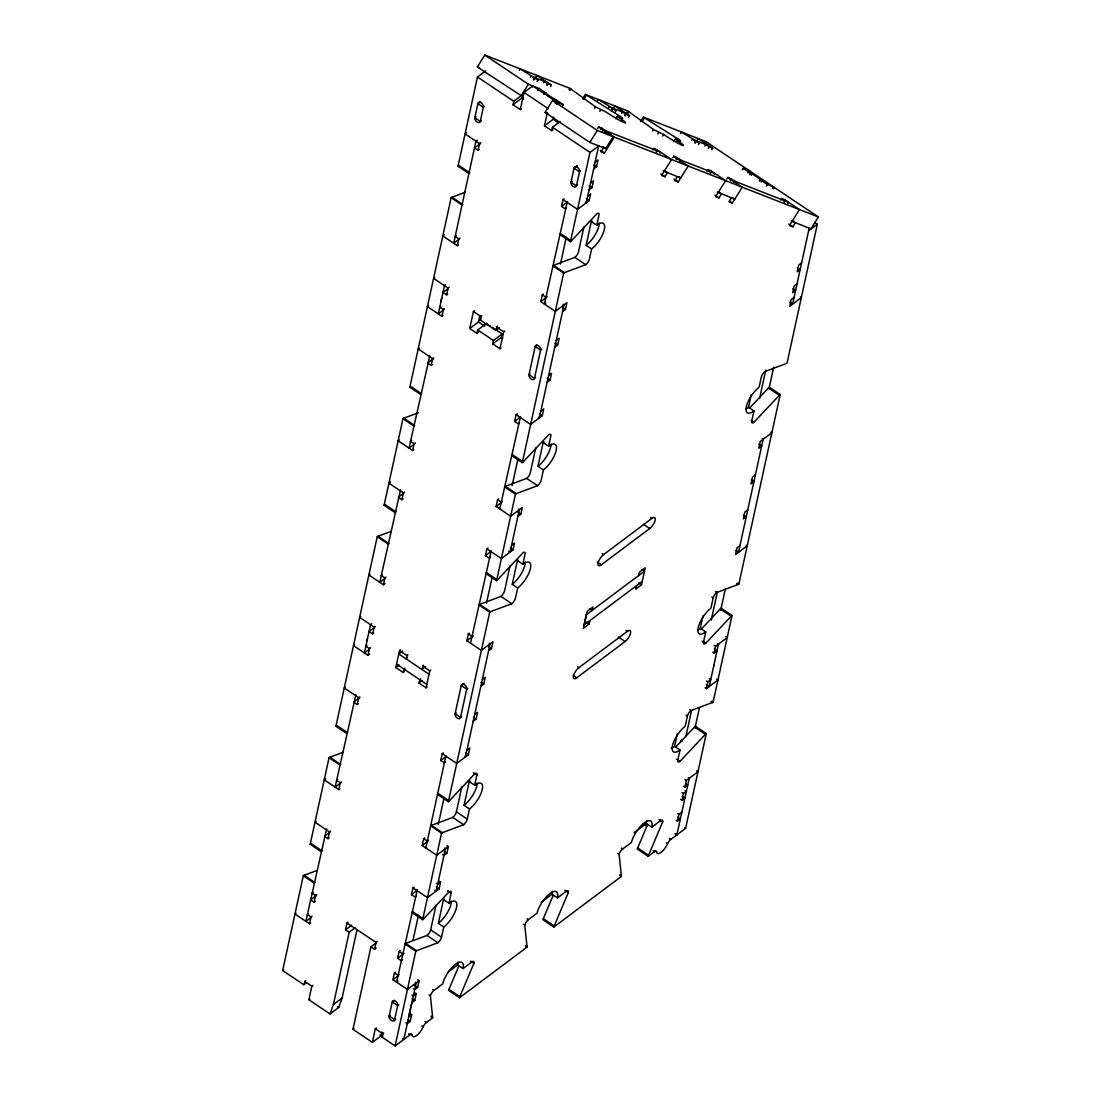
<?xml version="1.0" encoding="UTF-8"?>
<svg xmlns="http://www.w3.org/2000/svg" width="1101" height="1101" viewBox="0 0 1101 1101"><rect width="100%" height="100%" fill="white"/><g stroke="black" fill="none" stroke-linecap="round" stroke-linejoin="round"><path stroke-width="1.5" d="M306.546 982.684L303.821 984.721L282.654 970.532L303.312 875.763A4.707 1.748 -56.2 0 1 304.11 875.281L317.418 870.313M310.179 844.288A4.707 1.748 -56.2 0 0 311.032 843.531L321.919 850.825A4.707 1.748 -56.2 0 1 321.065 851.596L310.179 844.288L329.048 757.722A4.707 1.748 -56.2 0 1 329.846 757.24L343.154 752.272M335.915 726.247A4.707 1.748 -56.2 0 0 336.782 725.49L347.668 732.784A4.707 1.748 -56.2 0 1 346.801 733.555L335.915 726.247L377.23 536.737A4.707 1.748 -56.2 0 1 378.028 536.256L391.35 531.274M384.098 505.263A4.707 1.748 -56.2 0 0 384.965 504.492L395.851 511.8A4.707 1.748 -56.2 0 1 394.984 512.557L384.098 505.263L402.966 418.697A4.707 1.748 -56.2 0 1 403.778 418.215L418.408 412.737M409.833 387.222A4.707 1.748 -56.2 0 0 410.701 386.451L421.587 393.759A4.707 1.748 -56.2 0 1 420.72 394.516L409.833 387.222L451.162 197.698A4.707 1.748 -56.2 0 1 451.96 197.23L465.269 192.248M458.016 166.237A4.707 1.748 -56.2 0 0 458.883 165.467L469.769 172.761A4.707 1.748 -56.2 0 1 468.902 173.531L458.016 166.237L477.476 76.974L485.651 70.849M355.871 694.759L335.117 787.119L340.925 782.77M379.102 581.837L379.776 582.291L400.53 489.917M480.256 121.44L483.38 107.155A3.523 2.243 53.2 0 0 481.206 102.792A3.523 2.243 53.2 0 0 477.93 103.508L474.82 117.779L480.256 121.44L480.986 120.89M441.762 297.999L440.992 301.523M296.059 913.211L294.972 914.023L309.491 923.753L310.964 916.968L312.051 916.156M316.537 895.361L310.537 899.847L314.17 902.283L315.643 895.498L316.744 894.686M329.846 832.205L324.396 836.278L328.029 838.714L329.502 831.929L330.603 831.117M325.69 778.737L324.231 779.825L338.75 789.555L340.223 782.77L341.31 781.958M359.655 697.594L353.655 702.08L357.288 704.516L358.775 697.731L359.862 696.919M354.577 644.801L353.49 645.626L368.009 655.356L369.482 648.572L370.583 647.76M375.056 626.964L369.055 631.451L372.689 633.887L374.175 627.102L375.262 626.29M369.977 574.171L368.89 574.983L383.409 584.727L384.882 577.942L385.983 577.13M403.764 493.165L398.328 497.253L401.948 499.675L403.434 492.904L404.521 492.078M399.25 439.973L398.149 440.785L412.669 450.515L414.141 443.744L415.242 442.919M433.023 358.967L427.587 363.041L431.207 365.477L432.693 358.706L433.78 357.88M428.509 305.775L427.422 306.587L441.928 316.317L443.414 309.546L444.501 308.72M448.424 288.338L442.987 292.412L446.607 294.848L448.093 288.063L449.18 287.251M444.446 234.733L442.822 235.958L457.328 245.688L458.814 238.903L459.901 238.091M480.463 143.502L474.476 148.002L478.095 150.424L479.582 143.653L480.669 142.827M303.821 984.721L305.651 980.509M356.903 930.221L342.108 998.029L338.736 1007.415L330.025 1013.952L308.858 999.749L311.817 986.193L312.904 985.381M521.379 108.738L520.278 109.563L513.025 104.691L513.768 101.306L521.392 95.594M404.163 671.582L403.076 672.394L395.823 667.523L399.525 650.581L400.613 649.755M478.632 332.13L476.994 333.355L469.742 328.497L473.444 311.542L474.531 310.73M513.025 104.691L521.736 98.168L522.163 96.255M520.278 109.563L524.021 92.443L532.733 85.906L556.927 102.132L556.459 104.265M330.025 1013.952L333.397 1004.552L349.168 932.23L345.535 929.794L347.021 923.01L348.109 922.198M469.742 328.497L478.453 321.96L479.843 315.602M403.076 672.394L404.907 668.183M407.865 654.627L406.035 658.825L407.122 658.013M476.994 333.355L477.738 329.97L486.449 323.446L488.417 324.754M499.496 327.492L495.684 330.341L479.953 319.799L481.784 315.588M532.499 86.979L532.733 85.906M486.174 324.712L486.449 323.446M427.147 686.983L426.059 687.808L418.807 682.937L420.637 678.725M423.582 665.169L421.766 669.38L425.578 666.518M501.065 347.957L499.978 348.769L492.725 343.897L493.468 340.512L502.18 333.988L496.276 330.025M495.684 330.341L497.514 326.13M552.826 129.822L551.725 130.647L544.472 125.775L547.266 112.935M492.725 343.897L501.437 337.374L502.18 333.988M426.059 687.808L429.762 670.853L430.849 670.027M499.978 348.769L503.68 331.814L504.767 331.002M381.909 1031.995L381.07 1035.807L372.358 1042.33L352.953 1029.325L370.941 946.819L375.84 943.158M544.472 125.775L553.184 119.252L553.652 117.105M551.725 130.647L552.468 127.248L560.092 121.537M370.941 946.819L374.574 949.255L376.047 942.47L377.134 941.658M372.358 1042.33L375.317 1028.774L376.404 1027.962M417.719 979.821L419.082 980.743L407.453 989.441L392.947 979.711L394.419 972.926L395.507 972.114M402.347 959.852L401.259 960.678L397.626 958.242L399.099 951.457L400.2 950.645M416.206 896.283L415.118 897.109L411.485 894.673L412.958 887.888L414.059 887.076M446.978 845.623L448.341 846.545L436.712 855.243L422.206 845.513L423.679 838.728L424.766 837.916M445.465 762.085L444.377 762.91L440.744 760.474L442.23 753.69L443.318 752.878M488.61 650.663L491.514 648.489L493 641.704L481.385 650.416L466.865 640.686L468.338 633.901L469.439 633.089M490.124 557.257L489.037 558.069L485.403 555.647L486.89 548.862L487.977 548.05M517.869 516.465L520.787 514.291L522.259 507.506L510.644 516.218L496.124 506.488L497.597 499.703L498.698 498.891M519.383 423.059L518.296 423.871L514.662 421.435L516.149 414.664L517.236 413.838M562.542 311.638L565.446 309.45L566.919 302.679L555.303 311.377L540.784 301.646L542.27 294.875L543.357 294.05M566.272 208.006L565.185 208.818L561.551 206.396L563.038 199.611L564.125 198.799M458.663 966.389L448.947 989.359A4.707 1.748 -56.2 0 0 448.616 990.432L459.502 997.726A4.707 1.748 -56.2 0 1 459.833 996.666L473.967 963.251A4.707 1.748 -56.2 0 0 471.806 962.04L463.094 968.563A16.474 6.124 -56.2 0 0 455.511 964.311A16.474 6.124 -56.2 0 0 442.753 983.799L434.042 990.336A4.707 1.748 -56.2 0 0 430.395 995.896L432.624 1017.049A4.693 1.748 -56.2 0 1 432.542 1017.93L426.417 1022.512A4.707 1.748 -56.2 0 0 423.183 1026.834A9.414 3.496 -56.2 0 1 416.715 1035.449A9.414 3.496 -56.2 0 1 412.228 1035.036A4.707 1.748 -56.2 0 0 409.985 1034.83L395.135 1045.95L381.827 1037.032L383.657 1032.821M395.617 1019.306L394.53 1020.118A2.629 1.665 53.2 0 1 393.993 1020.916L392.369 1020.944A4.28 2.725 53.2 0 1 390.153 1019.361L389.19 1017.696A2.629 1.665 53.2 0 1 389.093 1016.471L392.259 1001.924L394.433 1000.286M445.85 756.126L425.839 847.949L426.555 847.398M470.499 643.108L491.239 550.748M577.543 184.94L576.456 185.766A3.523 2.243 53.2 0 1 573.181 186.482A3.523 2.243 53.2 0 1 571.006 182.119L574.089 167.985L577.351 165.535M394.53 1020.118L397.709 1005.571A3.523 2.243 53.2 0 0 395.534 1001.208A3.523 2.243 53.2 0 0 392.259 1001.924L397.709 1005.571L398.796 1004.759M574.089 167.985A3.523 2.243 53.2 0 1 577.364 167.269A3.523 2.243 53.2 0 1 579.525 171.632L576.415 185.918L570.979 182.271L572.093 181.293M412.999 940.268L418.408 915.426M438.198 824.649L444.02 798.005M486.491 603.169L492.298 576.525M512.13 485.61L517.938 458.966M560.437 264.061L566.258 237.348M395.135 1045.95L415.793 951.195A4.707 1.748 -56.2 0 1 416.605 950.713L437.895 942.745A4.707 1.748 -56.2 0 0 441.542 937.185L443.758 927.014A16.474 6.124 -56.2 0 0 456.502 907.527A16.474 6.124 -56.2 0 0 448.933 903.274L443.483 899.627A16.474 6.124 -56.2 0 1 444.226 899.104M448.933 903.274L451.149 893.104A4.707 1.748 -56.2 0 0 448.974 891.893L423.527 918.95L412.641 911.656A4.707 1.748 -56.2 0 1 411.774 912.426L422.66 919.72L441.542 833.154A4.707 1.748 -56.2 0 1 442.341 832.673L463.631 824.704A4.707 1.748 -56.2 0 0 467.278 819.13L469.494 808.96A16.474 6.124 -56.2 0 0 482.252 789.486A16.474 6.124 -56.2 0 0 474.669 785.233L469.219 781.586A16.474 6.124 -56.2 0 1 469.962 781.063M474.669 785.233L476.884 775.063A4.707 1.748 -56.2 0 0 474.724 773.852L449.263 800.909L438.377 793.615A4.707 1.748 -56.2 0 1 437.51 794.372L448.396 801.679L489.725 612.156A4.707 1.748 -56.2 0 1 490.523 611.674L511.814 603.72A4.707 1.748 -56.2 0 0 515.461 598.146L517.676 587.975A16.474 6.124 -56.2 0 0 530.434 568.488A16.474 6.124 -56.2 0 0 522.851 564.249L517.401 560.602A16.474 6.124 -56.2 0 1 518.144 560.065M522.851 564.249L525.067 554.078A4.707 1.748 -56.2 0 0 522.906 552.853L497.446 579.924L486.559 572.63A4.707 1.748 -56.2 0 1 485.692 573.387L496.579 580.681L515.461 494.115A4.707 1.748 -56.2 0 1 516.259 493.633L537.549 485.665A4.707 1.748 -56.2 0 0 541.197 480.105L543.412 469.934A16.474 6.124 -56.2 0 0 556.17 450.447A16.474 6.124 -56.2 0 0 548.587 446.208L543.151 442.547A16.474 6.124 -56.2 0 1 543.88 442.024M548.587 446.208L550.803 436.037A4.707 1.748 -56.2 0 0 548.642 434.812L523.181 461.883L512.295 454.575A4.707 1.748 -56.2 0 1 511.428 455.346L522.314 462.64L563.643 273.131A4.707 1.748 -56.2 0 1 564.441 272.649L585.732 264.68A4.707 1.748 -56.2 0 0 589.379 259.12L591.595 248.95A16.474 6.124 -56.2 0 0 604.353 229.462A16.474 6.124 -56.2 0 0 596.77 225.21L591.333 221.562A16.474 6.124 -56.2 0 1 592.063 221.04M596.77 225.21L598.985 215.039A4.707 1.748 -56.2 0 0 596.825 213.828L571.364 240.885L560.478 233.591A4.707 1.748 -56.2 0 1 559.611 234.362L570.497 241.656L589.957 152.392L598.985 145.979M598.683 145.869L586.269 202.818L585.36 202.199M405.939 1022.691L407.301 1023.6L410.205 1021.425L411.691 1014.64L410.329 1013.732M411.691 1014.64L408.746 1016.842L411.829 1002.708L414.76 1000.52L416.247 993.735L414.884 992.827M413.329 988.781L414.692 989.703L417.596 987.514L419.082 980.743M412.958 887.888L427.477 897.618L439.093 888.92L440.579 882.135L439.216 881.227M442.588 854.582L443.951 855.491L446.855 853.316L448.341 846.545M442.23 753.69L456.736 763.42L468.352 754.722L469.838 747.937L466.934 750.111M473.21 721.293L476.114 719.118L477.6 712.333L474.696 714.521M480.848 686.267L483.752 684.093L485.238 677.308L482.334 679.482M486.89 548.862L501.395 558.592L513.025 549.881L514.497 543.11L511.593 545.284M516.149 414.664L530.654 424.394L542.284 415.683L543.756 408.911L540.852 411.086M547.142 382.267L550.046 380.093L551.518 373.308L548.615 375.482M554.78 347.228L557.684 345.053L559.157 338.268L556.253 340.457M563.038 199.611L577.543 209.341L589.173 200.63L590.645 193.859L587.741 196.033M589.09 189.812L592.008 187.638L593.48 180.853L590.576 183.041M593.659 168.907L596.563 166.733L598.036 159.948L595.132 162.122M415.793 951.195L404.907 943.887A4.707 1.748 -56.2 0 1 405.719 943.406L427.009 935.451A4.707 1.748 -56.2 0 0 430.656 929.877L436.051 905.091M441.542 833.154L430.656 825.846A4.707 1.748 -56.2 0 1 431.454 825.365L452.745 817.41A4.707 1.748 -56.2 0 0 456.392 811.836L461.801 787.05M509.983 566.052L504.575 590.852A4.707 1.748 -56.2 0 1 500.927 596.412L479.637 604.38A4.707 1.748 -56.2 0 0 478.839 604.862L489.725 612.156M535.719 448.011L530.31 472.811A4.707 1.748 -56.2 0 1 526.663 478.371L505.373 486.339A4.707 1.748 -56.2 0 0 504.575 486.821L515.461 494.115M583.902 227.026L578.493 251.812A4.707 1.748 -56.2 0 1 574.846 257.386L553.555 265.355A4.707 1.748 -56.2 0 0 552.757 265.836L563.643 273.131M443.758 927.014L438.308 923.354L443.483 899.627M469.494 808.96L464.044 805.313L469.219 781.586M517.676 587.975L512.226 584.328L517.401 560.602M543.412 469.934L537.976 466.287L543.151 442.547M591.595 248.95L586.159 245.289L591.333 221.562M589.448 608.592L592.173 610.422L592.916 607.036L587.094 611.385L583.406 628.341L589.214 623.978L589.957 620.592M636.433 585.773L635.69 589.159L641.498 584.81L645.2 567.855L639.392 572.203L638.649 575.603M749.63 172.362L749.905 171.068L818.346 216.966L810.873 228.898L791.096 220.902M773.81 188.574L774.099 187.28L772.462 188.505M671.115 748.281A16.474 6.124 -56.2 0 0 674.569 746.34L677.335 733.693M697.497 629.992A16.474 6.124 -56.2 0 0 700.305 628.299L703.071 615.638M745.68 409.008A16.474 6.124 -56.2 0 0 748.501 407.315L751.254 394.653M680.418 742.459L681.959 739.528M675.45 747.318L694.538 727.018A4.707 1.748 -56.2 0 1 695.405 726.247L706.278 733.555A4.707 1.748 -56.2 0 0 705.424 734.312L679.964 761.383A4.707 1.748 -56.2 0 1 677.803 760.158L680.019 749.987L674.569 746.34M701.186 629.277L720.274 608.977A4.707 1.748 -56.2 0 1 721.141 608.206L732.027 615.514L713.145 702.08A4.707 1.748 -56.2 0 1 712.347 702.562L691.056 710.517A4.707 1.748 -56.2 0 0 687.409 716.09L685.194 726.261A16.474 6.124 -56.2 0 0 672.436 745.749A16.474 6.124 -56.2 0 0 680.019 749.987M732.027 615.514A4.707 1.748 -56.2 0 0 731.16 616.271L705.7 643.328A4.707 1.748 -56.2 0 1 703.539 642.117L705.755 631.946L700.305 628.299M749.368 408.278L768.457 387.979A4.707 1.748 -56.2 0 1 769.324 387.222L780.21 394.516L738.881 584.039A4.707 1.748 -56.2 0 1 738.083 584.521L716.792 592.476A4.707 1.748 -56.2 0 0 713.145 598.049L710.929 608.22A16.474 6.124 -56.2 0 0 698.172 627.708A16.474 6.124 -56.2 0 0 705.755 631.946M748.501 407.315L753.937 410.962L751.722 421.132A4.707 1.748 -56.2 0 0 753.882 422.344L779.343 395.287A4.707 1.748 -56.2 0 1 780.21 394.516M686.047 735.674L691.469 710.833M711.26 620.056L717.439 591.76M759.552 398.562L765.732 370.239M695.02 727.967L699.41 707.86M720.701 610.202L725.421 588.553M768.993 388.694L773.714 367.032M676.097 820.286L677.459 821.195L678.932 814.41L681.863 812.208M680.652 799.367L682.014 800.289L683.487 793.504L686.391 791.33L685.028 790.422M683.487 786.375L684.85 787.284L686.322 780.513L697.951 771.801L696.589 770.893M704.984 687.781L706.347 688.689L707.819 681.904L710.723 679.73L709.374 678.822M712.746 652.177L714.109 653.086L715.581 646.315L727.21 637.603L725.848 636.695M677.129 833.842L676.909 834.833L676.234 834.379M809.166 228.237L792.624 304.11L789.912 302.28M652.989 850.825L654.352 851.734A4.707 1.748 -56.2 0 1 656.595 851.954A9.414 3.496 -56.2 0 0 661.082 852.367A9.414 3.496 -56.2 0 0 667.55 843.738A4.707 1.748 -56.2 0 1 670.784 839.43L685.62 828.31L706.278 733.555M814.988 222.677L817.327 224.246L787.064 363.041A4.707 1.748 -56.2 0 1 786.265 363.523L764.975 371.491A4.707 1.748 -56.2 0 0 761.328 377.051L759.112 387.235A16.474 6.124 -56.2 0 0 746.354 406.709A16.474 6.124 -56.2 0 0 753.937 410.962M367.073 640.562L367.459 638.786M713.668 666.215L713.875 665.321M647.388 824.993L637.672 847.976A4.707 1.748 -56.2 0 0 637.341 849.036L648.228 856.33A4.707 1.748 -56.2 0 1 648.558 855.271L662.692 821.855A4.707 1.748 -56.2 0 0 660.517 820.644L651.806 827.168A16.474 6.124 -56.2 0 0 644.223 822.929A16.474 6.124 -56.2 0 0 631.479 842.403L622.753 848.94A4.707 1.748 -56.2 0 0 619.12 854.5L621.349 875.653A4.707 1.748 -56.2 0 1 621.253 876.534L553.858 927.028L542.972 919.734A4.707 1.748 -56.2 0 1 543.316 918.661L553.032 895.691M553.858 927.028A4.707 1.748 -56.2 0 1 554.202 925.969L568.322 892.553L565.611 890.723M523.594 97.232L477.339 66.982L484.825 55.05L569.946 88.355L595.765 107.003L605.715 111.807A16.474 1.252 32.1 0 0 624.239 122.61A16.474 1.252 32.1 0 0 617.372 116.376L615.872 118.757M519.245 70.381L520.181 68.881L538.017 79.919L537.082 81.405M530.434 77.18L531.067 76.189L547.706 82.699L546.454 84.681M520.883 96.172L528.37 84.24L539.187 88.479L546.44 93.351L545.972 94.094M533.448 78.983L534.384 77.483L538.017 79.919M533.751 80.112L534.687 78.611M535.884 76.891L536.82 75.391L551.326 85.121L550.39 86.621M537.783 90.722L539.187 88.479M543.44 82.878L544.376 81.391L551.326 85.121M547.073 85.314L548.009 83.827M543.839 94.191L544.775 92.69L546.44 93.351M597.664 128.418L598.6 126.932L613.119 136.662L605.633 148.594L589.819 142.401L545.078 112.398L552.551 100.466L563.368 104.705L562.432 106.191M553.514 100.673L554.45 99.186L556.115 99.833L563.368 104.705M554.711 102.076L556.115 99.833M569.011 89.855L569.946 88.355M569.988 90.516L570.924 89.03M582.594 98.884L585.402 94.411L627.887 111.036L653.705 129.67L663.655 134.487A16.474 1.252 32.1 0 0 682.18 145.277A16.474 1.252 32.1 0 0 675.312 139.043L673.674 141.657M583.709 99.599L586.503 95.126L585.471 94.452M597.389 100.962L598.325 99.462L616.161 110.499L615.239 111.985M594.499 108.27L595.435 106.769M599.784 111.352L600.719 109.866M608.592 107.76L609.211 106.769L625.85 113.279L624.611 115.261M589.819 142.401L597.306 130.469L613.119 136.662M611.606 109.563L612.541 108.063L616.161 110.499M611.908 110.692L612.844 109.192M614.028 107.471L614.964 105.971L629.483 115.701L628.547 117.201M600.995 129.725L601.93 128.225L605.564 130.661L604.628 132.161M602.536 131.336L603.472 129.849L660.669 152.227L660.049 153.232M621.583 113.458L622.519 111.972L629.483 115.701M619.464 118.027L620.4 116.541L586.503 95.126M603.554 147.768L601.063 151.745L604.394 153.053L614.358 137.143L818.346 216.966M621.418 119.816L622.712 118.358L620.4 116.541M626.951 112.522L627.887 111.036M625.217 115.894L626.152 114.408M627.928 113.197L628.864 111.696M640.534 121.55L643.342 117.078L705.865 141.547L749.409 170.738L748.006 172.981M642.117 121.523L644.443 117.807L643.466 117.16M652.439 130.936L653.375 129.45M657.724 134.019L658.659 132.533M652.783 149.984L653.719 148.497L657.049 149.805L671.555 159.535L661.591 175.431L664.921 176.738L667.412 172.761L664.687 170.93M662.719 135.974L663.655 134.487M656.113 151.291L657.049 149.805M656.416 152.42L657.352 150.933L653.719 148.497M680.597 133.51L681.533 132.024L699.369 143.061L698.433 144.548M676.936 141.451L678.34 139.221L644.443 117.807M679.358 142.483L680.652 141.024L678.34 139.221M672.752 157.801L673.688 156.314L677.019 157.608L680.638 160.044L679.702 161.53M676.083 159.108L677.019 157.608M676.688 159.741L677.321 158.737L714.728 173.38L714.109 174.385M691.786 140.309L692.419 139.318L709.058 145.827L708.438 146.832M694.814 142.112L695.749 140.625L699.369 143.061M695.103 143.24L696.038 141.754M697.236 140.02L698.172 138.533L712.691 148.263L711.755 149.764M677.39 176.669L674.899 180.647L678.23 181.94L688.208 166.045L673.688 156.314M704.929 143.034L705.865 141.547M704.791 146.02L705.727 144.534L712.691 148.263M708.425 148.456L709.361 146.97M706.842 171.137L707.778 169.65L711.108 170.958L725.614 180.688L715.65 196.584L718.967 197.891L721.472 193.914L718.747 192.083M710.173 172.444L711.108 170.958M710.475 173.573L711.397 172.086L707.778 169.65M726.811 178.954L727.747 177.467L731.078 178.761L734.697 181.197L733.761 182.683M730.142 180.261L731.078 178.761M730.747 180.894L731.367 179.89L788.577 202.281L787.642 203.768M742.349 169.843L743.285 168.343L749.409 170.738M731.449 197.822L728.958 201.8L732.289 203.093L742.253 187.198L727.747 177.467M749.616 174.701L750.552 173.215L752.217 173.862L761.892 180.358L760.956 181.844M751.281 175.362L752.217 173.862M759.291 181.197L760.227 179.697L761.892 180.358M766.544 186.055L767.48 184.569L773.59 186.964L772.654 188.45M780.705 200.038L781.641 198.552L784.972 199.859L799.477 209.589L789.486 225.485L792.816 226.778L795.307 222.801L792.582 220.984M784.036 201.345L784.972 199.859M784.339 202.474L785.274 200.988L781.641 198.552M480.394 101.787L477.903 103.659L483.339 107.306L484.468 106.343M475.935 116.816L474.848 117.642A3.523 2.243 53.2 0 0 477.022 122.005A3.523 2.243 53.2 0 0 480.297 121.289L481.385 120.477M466.521 132.822L465.062 133.923L479.582 143.653M477.407 140.13L475.949 141.217L453.695 243.252L459.516 238.903M478.095 150.424L479.183 149.612M555.289 103.356L556.927 102.132M456.268 235.655L455.181 236.481L458.814 238.903M457.328 245.688L458.415 244.876M576.965 165.962L574.061 168.136L579.498 171.784M434.661 277.521L433.574 278.333L448.093 288.063M579.525 171.632L580.626 170.82M570.979 182.271L571.694 181.72M445.547 284.815L444.46 285.641L438.294 313.881L444.295 309.395M567.387 201.497L544.417 304.082L545.862 302.995M561.551 206.396L567.552 201.896M446.607 294.848L447.694 294.036M440.868 306.284L439.781 307.11L443.414 309.546M441.928 316.317L443.015 315.505M419.261 348.15L418.174 348.962L432.693 358.706M429.789 355.719L409.035 448.093L414.843 443.731M479.953 319.799L481.041 318.987M431.207 365.477L432.294 364.665M546.977 296.486L545.89 297.298L542.27 294.875M540.784 301.646L546.77 297.16M748.267 172.293L749.905 171.068M536.806 345.232L535.169 346.457L529.017 374.712A3.523 2.243 53.2 0 0 531.177 379.088A3.523 2.243 53.2 0 0 534.453 378.359L535.54 377.547M411.609 440.496L410.522 441.308L414.141 443.744M541.706 349.292L540.619 350.104L534.453 378.359L529.017 374.712L530.104 373.9M412.669 450.515L413.756 449.703M390.552 481.949L388.914 483.174L403.434 492.904M401.948 499.675L403.035 498.863M520.498 416.55L499.758 508.91L500.473 508.373M514.662 421.435L520.112 417.362M808.616 230.77L817.327 224.246M382.35 574.694L381.263 575.506L384.882 577.942M801.638 262.809L798.72 264.983L797.248 271.768L800.152 269.594L797.427 267.763M379.776 582.291L384.868 578.479M383.409 584.727L385.047 583.502M502.317 501.313L501.23 502.139L497.597 499.703M496.124 506.488L501.574 502.4M797.069 283.714L794.165 285.888L792.692 292.673L795.596 290.499L792.871 288.668M360.743 616.546L359.655 617.372L374.175 627.102M794.11 297.325L791.206 299.5L789.72 306.284L801.349 297.573L800.441 296.967M371.629 623.854L370.542 624.666L364.376 652.921L369.275 649.246M372.689 633.887L373.776 633.061M485.403 555.647L490.303 551.973M366.95 645.324L365.862 646.136L369.482 648.572M368.009 655.356L369.647 654.132M345.342 687.189L344.255 688.001L358.775 697.731M402.649 651.063L398.782 653.966L429.018 674.239M395.823 667.523L399.085 665.073M357.288 704.516L358.375 703.69M473.058 635.511L471.971 636.337L468.338 633.901M466.865 640.686L472.852 636.185M418.807 682.937L422.068 680.487M603.527 554.643L651.943 518.365A7.06 2.629 -56.2 0 1 655.191 520.195A7.06 2.629 -56.2 0 1 649.714 528.535L601.311 564.813A7.06 2.629 -56.2 0 1 598.063 562.996A7.06 2.629 -56.2 0 1 603.527 554.643L602.164 553.734M463.975 683.446L461.25 685.496L455.098 713.751A3.523 2.243 53.2 0 0 457.259 718.113A3.523 2.243 53.2 0 0 460.535 717.398L461.622 716.572M337.69 779.522L336.603 780.334L340.223 782.77M467.787 688.331L466.7 689.143L460.535 717.398L455.098 713.751L456.186 712.925M755.382 474.903L752.478 477.077L751.006 483.862L753.91 481.674L751.185 479.857M338.75 789.555L339.837 788.743M316.083 821.387L314.996 822.199L329.502 831.929M642.213 581.397L584.122 624.928L586.338 614.757L644.429 571.226L641.787 569.465M747.744 509.928L744.84 512.103L743.368 518.888L746.272 516.713L743.547 514.883M326.612 828.957L305.858 921.317L310.936 917.505M328.029 838.714L329.116 837.902M440.744 760.474L446.194 756.387M739.982 545.532L737.078 547.706L735.606 554.491L747.221 545.779L746.313 545.174M578.878 667.66L627.295 631.382A7.06 2.629 -56.2 0 1 630.543 633.199A7.06 2.629 -56.2 0 1 625.079 641.553L576.663 677.831A7.06 2.629 -56.2 0 1 573.415 676A7.06 2.629 -56.2 0 1 578.878 667.66L577.516 666.738M313.111 892.25L312.023 893.062L315.643 895.498M314.17 902.283L315.258 901.458M308.431 913.72L307.344 914.532L310.964 916.968M309.491 923.753L310.578 922.941M428.399 840.352L427.312 841.164L423.679 838.728M422.206 845.513L427.656 841.425M282.654 970.532L283.741 969.706M714.109 653.086L717.012 650.911L714.288 649.081M345.535 929.794L351.536 925.308M349.168 932.23L355.155 927.73M417.32 889.787L396.566 982.147L398.025 981.06M411.485 894.673L416.935 890.585M440.579 882.135L437.675 884.309L436.313 883.401M706.347 688.689L717.962 679.978L716.6 679.069M374.574 949.255L376.198 948.03M308.858 999.749L309.945 998.937M333.397 1004.552L342.108 998.029M403.819 953.081L402.732 953.893L399.099 951.457M397.626 958.242L403.613 953.755M399.14 974.55L398.053 975.362L394.419 972.926M392.947 979.711L397.846 976.037M352.953 1029.325L354.04 1028.499M684.85 787.284L687.753 785.109L685.717 783.747M416.247 993.735L413.343 995.91L411.98 995.001M389.905 1015.507L389.176 1016.044L394.626 1019.705M448.162 972.032L457.644 964.916A16.474 6.124 -56.2 0 0 457.961 961.944M541.155 902.338L552 894.218A16.474 6.124 -56.2 0 0 552.33 891.246M634.162 832.659L646.37 823.52A16.474 6.124 -56.2 0 0 646.686 820.548M389.093 1016.471L390.181 1015.645M682.014 800.289L684.946 798.087L682.221 796.257M459.502 997.726L526.897 947.232A4.707 1.748 -56.2 0 0 526.994 946.351L524.75 925.198A4.707 1.748 -56.2 0 1 528.397 919.638L537.109 913.101A16.474 6.124 -56.2 0 1 549.867 893.627A16.474 6.124 -56.2 0 1 557.45 897.865L566.162 891.342A4.707 1.748 -56.2 0 1 568.322 892.553M381.827 1037.032L382.928 1036.206M637.341 849.036L638.484 848.169M677.459 821.195L680.363 819.02L677.638 817.19M648.228 856.33L654.352 851.734M622.354 118.33L617.372 116.376M680.294 140.997L675.312 139.043M477.339 66.982L479.554 67.835M598.6 126.932L601.93 128.225M545.078 112.398L547.775 113.458M743.285 168.343L750.552 173.215M760.227 179.697L767.48 184.569M788.729 224.04L792.816 226.778M732.963 197.905L734.78 199.116L717.233 192.001M729.564 201.277L732.289 203.093M714.893 195.152L718.967 197.891M678.904 176.752L680.721 177.963L663.174 170.848M603.472 129.849L614.358 137.143M674.142 179.202L678.23 181.94M544.775 92.69L554.45 99.186M484.825 55.05L528.37 84.24M552.551 100.466L597.306 130.469M660.834 173.999L664.921 176.738M524.021 92.443L548.202 108.655M602.908 146.763L605.633 148.594M600.306 150.314L604.394 153.053M521.736 98.168L523.553 99.379M553.184 119.252L558.634 122.899M477.476 76.974L513.768 101.306M552.468 127.248L589.957 152.392M593.838 164.902L596.563 166.733M589.283 185.808L592.008 187.638M586.448 198.813L589.173 200.63M574.846 257.386L585.732 264.68M768.457 387.979L779.343 395.287M451.96 197.23L462.847 204.525A4.707 1.748 -56.2 0 0 462.035 205.006L451.162 197.698M553.555 265.355L564.441 272.649M770.961 432.156L771.87 432.776L760.24 441.473L758.768 448.258L761.672 446.084L758.947 444.254M751.157 420.527L753.882 422.344M563.106 304.248L564.015 304.853L539.38 417.857L538.472 417.251M762.25 438.693L763.144 439.299L738.51 552.317L735.785 550.486M562.721 307.633L565.446 309.45M554.959 343.223L557.684 345.053M473.444 311.542L480.697 316.414M496.427 326.956L503.68 331.814M489.408 325.414L490.385 326.075M492.353 327.396L493.331 328.057M494.321 328.717L495.299 329.378M478.453 321.96L484.812 326.226M501.437 337.374L502.799 338.282M477.738 329.97L493.468 340.512M547.321 378.262L550.046 380.093M539.559 413.866L542.284 415.683M650.581 517.456L651.943 518.365M737.519 583.117L738.881 584.039M736.72 583.599L738.083 584.521M643.603 524.434L649.714 528.535M715.43 591.567L716.792 592.476M711.783 597.141L713.145 598.049M526.663 478.371L537.549 485.665M720.274 608.977L731.16 616.271M403.778 418.215L414.664 425.509A4.707 1.748 -56.2 0 0 413.852 425.991L402.966 418.697M505.373 486.339L516.259 493.633M638.786 582.98L641.498 584.81M518.447 509.075L519.355 509.68L510.107 552.069L508.758 551.147M597.224 562.074L601.311 564.813M717.577 643.521L718.485 644.126L709.25 686.515L706.525 684.684M518.062 512.46L520.787 514.291M714.219 645.392L715.581 646.315M702.975 641.511L705.7 643.328M702.177 641.209L703.539 642.117M510.3 548.064L513.025 549.881M706.457 680.996L707.819 681.904M625.932 630.474L627.295 631.382M618.28 636.984L625.079 641.553M711.783 701.158L713.145 702.08M710.985 701.64L712.347 702.562M586.489 622.161L589.214 623.978M689.694 709.608L691.056 710.517M686.047 715.182L687.409 716.09M500.927 596.412L511.814 603.72M694.538 727.018L705.424 734.312M378.028 536.256L388.914 543.55A4.707 1.748 -56.2 0 0 388.116 544.032L377.23 536.737M479.637 604.38L490.523 611.674M680.872 740.34L682.014 741.111M573.263 675.546L576.663 677.831M677.927 760.007L679.964 761.383M676.441 759.25L677.803 760.158M489.188 643.273L490.096 643.879L465.448 756.896L464.539 756.291M688.318 777.719L689.226 778.338L676.909 834.833L675.078 833.608M488.803 646.659L491.514 648.489M684.96 779.591L686.322 780.513M682.125 792.596L683.487 793.504M677.569 813.501L678.932 814.41M481.041 682.262L483.752 684.093M684.698 827.691L685.62 828.31M659.967 820.025L662.692 821.855M659.155 819.736L660.517 820.644M399.525 650.581L406.778 655.439M422.495 665.981L429.762 670.853M669.422 838.522L670.784 839.43M646.37 823.52L651.806 827.168M643.218 823.906L646.851 826.342M666.188 842.829L667.55 843.738M396.566 664.137L426.803 684.409M473.402 717.302L476.114 719.118M654.558 850.578L656.595 851.954M637.672 847.976L648.558 855.271M621.391 848.018L622.753 848.94M617.757 853.592L619.12 854.5M465.64 752.891L468.352 754.722M474.159 773.232L476.884 775.063M473.361 772.93L474.724 773.852M619.987 874.745L621.349 875.653M619.891 875.625L621.253 876.534M456.392 811.836L467.278 819.13M564.799 890.434L566.162 891.342M452.745 817.41L463.631 824.704M552 894.218L557.45 897.865M329.846 757.24L340.732 764.548A4.707 1.748 -56.2 0 0 339.934 765.03L329.048 757.722M431.454 825.365L442.341 832.673M444.529 848.1L445.437 848.72L436.189 891.094L434.826 890.186M444.143 851.5L446.855 853.316M543.316 918.661L554.202 925.969M527.035 918.716L528.397 919.638M523.388 924.289L524.75 925.198M448.424 891.287L451.149 893.104M447.625 890.984L448.974 891.893M525.631 945.442L526.994 946.351M525.535 946.323L526.897 947.232M436.381 887.089L439.093 888.92M430.656 929.877L441.542 937.185M470.444 961.118L473.967 963.251M427.009 935.451L437.895 942.745M457.644 964.916L463.094 968.563M304.11 875.281L314.996 882.589A4.707 1.748 -56.2 0 0 314.198 883.071L303.312 875.763M405.719 943.406L416.605 950.713M448.947 989.359L459.833 996.666M347.021 923.01L376.047 942.47M432.679 989.414L434.042 990.336M415.27 982.312L416.178 982.918L403.847 1039.427L402.498 1038.504M414.196 985.244L417.596 987.514M429.032 994.987L430.395 995.896M412.049 998.69L414.76 1000.52M431.262 1016.14L432.624 1017.049M431.179 1017.021L432.542 1017.93M425.055 1021.604L426.417 1022.512M421.821 1025.926L423.183 1026.834M408.168 1020.049L410.205 1021.425M410.178 1033.674L412.228 1035.036M408.622 1033.922L409.985 1034.83M304.564 981.321L311.817 986.193M375.317 1028.774L382.57 1033.633M337.415 1006.534L338.736 1007.415M379.859 1034.995L381.07 1035.807M571.364 240.885A4.707 1.748 -56.2 0 1 570.497 241.656M497.446 579.924A4.707 1.748 -56.2 0 1 496.579 580.681M523.181 461.883A4.707 1.748 -56.2 0 1 522.314 462.64M599.233 223.063A16.474 6.124 -56.2 0 1 586.159 245.289M551.05 444.047A16.474 6.124 -56.2 0 1 537.976 466.287M525.315 562.088A16.474 6.124 -56.2 0 1 512.226 584.328M423.527 918.95A4.707 1.748 -56.2 0 1 422.66 919.72M449.263 800.909A4.707 1.748 -56.2 0 1 448.396 801.679M451.396 901.127A16.474 6.124 -56.2 0 1 438.308 923.354M477.132 783.072A16.474 6.124 -56.2 0 1 464.044 805.313M540.619 350.104L535.169 346.457A3.523 2.243 53.2 0 1 538.444 345.742A3.523 2.243 53.2 0 1 540.619 350.104M466.7 689.143L461.25 685.496A3.523 2.243 53.2 0 1 464.526 684.781A3.523 2.243 53.2 0 1 466.7 689.143"/></g></svg>
